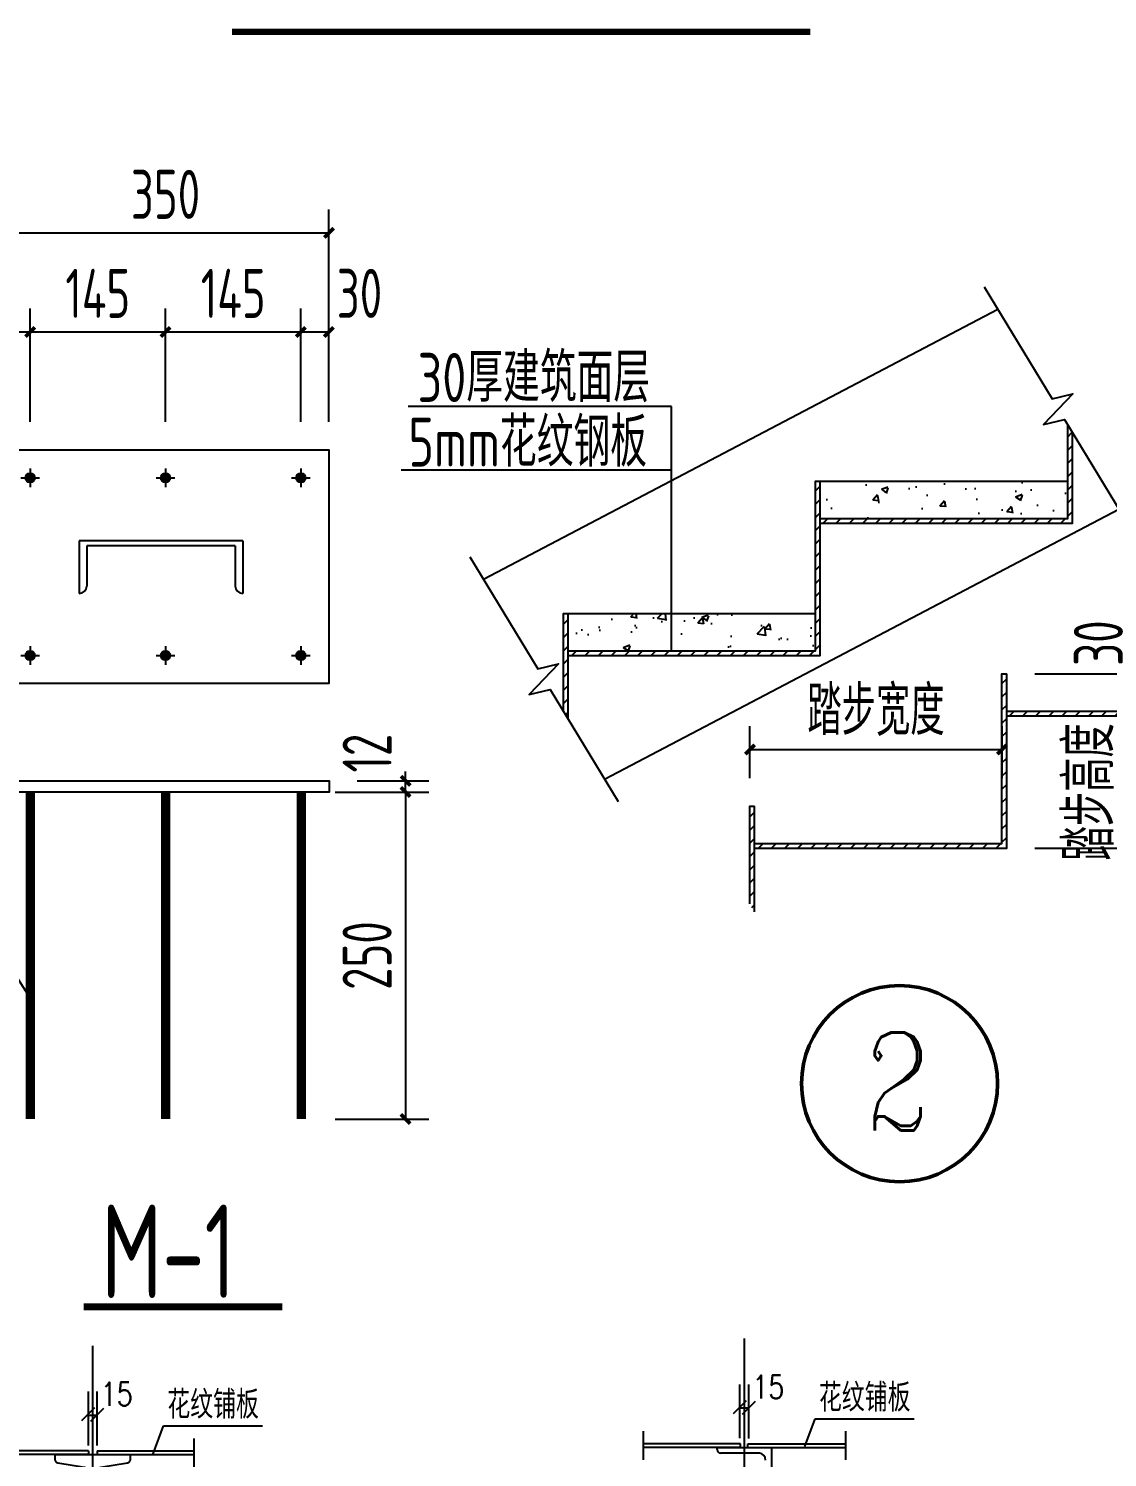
# Model space of a CAD drawing. Extents: x -138012 to 2129925, y -311560 to 0.
# Drawn here: x 1996858 to 2002635, y -165843 to -158196 of the extents above; entities that cross this region are included whole.
import ezdxf
from ezdxf.enums import TextEntityAlignment as Align

# ---------------------------------------------------------------- set-up
doc = ezdxf.new("R2010")
doc.units = 0
doc.header["$LTSCALE"] = 1000
doc.header["$MEASUREMENT"] = 0
doc.linetypes.add('DOTE', pattern=[2.42, 2, -0.2, 0.02, -0.2])
doc.layers.get('0').update_dxf_attribs({"linetype": 'CONTINUOUS'})
doc.layers.get('Defpoints').update_dxf_attribs({"linetype": 'CONTINUOUS'})
for name, color, linetype in [('AXIS', 3, 'CONTINUOUS'), ('COL', 2, 'CONTINUOUS'), ('DIM', 3, 'CONTINUOUS'), ('DOOR', 1, 'CONTINUOUS'), ('DOTE', 253, 'DOTE'), ('GZ', 2, 'CONTINUOUS'), ('NUM', 7, 'CONTINUOUS'), ('PUB_DIM', 3, 'CONTINUOUS'), ('STEEL', 6, 'CONTINUOUS'), ('TEXT', 7, 'CONTINUOUS'), ('THIN', 7, 'CONTINUOUS'), ('TQ', 7, 'CONTINUOUS'), ('引线', 7, 'CONTINUOUS'), ('梁构件', 4, 'CONTINUOUS'), ('楼梯', 3, 'CONTINUOUS')]:
    doc.layers.add(name, color=color, linetype=linetype)
doc.styles.add('COMPLEX', font='COMPLEX')
doc.styles.add('DIM_FONT', font='SIMPLEX.shx', dxfattribs={"width": 0.8})
doc.styles.add('TSSD_Dimension', font='tssdeng.shx', dxfattribs={"width": 0.7, "bigfont": 'hztxt.shx'})
doc.styles.add('TSSD_REIN', font='tssdeng.shx', dxfattribs={"width": 0.7, "bigfont": 'tssdchn.shx'})
doc.dimstyles.new('DIMN200', dxfattribs={"dimscale": 2, "dimtxt": 300, "dimasz": 100, "dimexe": 250, "dimexo": 300, "dimgap": 150, "dimtad": 1, "dimdec": 0, "dimzin": 0, "dimdsep": 46, "dimtxsty": 'DIM_FONT', "dimblk": 'ARCHTICK', "dimcen": 0.09, "dimclrt": 7, "dimazin": 2, "dimtfac": 1, "dimtdec": 0, "dimtix": 1, "dimtmove": 2, "dimatfit": 3, "dimfxl": 0, "dimtolj": 1, "dimtzin": 0, "dimarcsym": 0})

# ---------------------------------------------------------------- blocks, each defined once
blk = doc.blocks.new('_ArchTick')
at = {"color": 0, "linetype": 'ByBlock', "const_width": 0.4}
blk.add_lwpolyline([(-0.5, -0.5), (0.5, 0.5)], dxfattribs=at)
blk = doc.blocks.new('*D92')
at = {"layer": 'Defpoints', "color": 0}
for p in [(1258194, -161442), (1257894, -162704), (1258194, -162704)]:
    blk.add_point(p, dxfattribs=at)
at = {"layer": 'PUB_DIM', "color": 0, "lineweight": -2}
for p, q in [((1257894, -162404), (1257894, -161192)), ((1258194, -162404), (1258194, -161192)), ((1257894, -161442), (1258194, -161442))]:
    blk.add_line(p, q, dxfattribs=at)
at = {"layer": 'PUB_DIM', "color": 0, "lineweight": -2, "xscale": 100, "yscale": 100, "zscale": 100, "rotation": 180}
blk.add_blockref('_ArchTick', (1257894, -161442), dxfattribs=at)
at = {"layer": 'PUB_DIM', "color": 0, "lineweight": -2, "xscale": 100, "yscale": 100, "zscale": 100}
blk.add_blockref('_ArchTick', (1258194, -161442), dxfattribs=at)
at = {"layer": 'PUB_DIM', "color": 7, "insert": (1257566, -161029), "char_height": 525, "attachment_point": 5, "style": 'TSSD_Dimension'}
blk.add_mtext('\\A1;30', dxfattribs=at)
blk = doc.blocks.new('*D93')
at = {"layer": 'Defpoints', "color": 0}
for p in [(1259644, -161442), (1258194, -162704), (1259644, -162704)]:
    blk.add_point(p, dxfattribs=at)
at = {"layer": 'PUB_DIM', "color": 0, "lineweight": -2}
for p, q in [((1258194, -162404), (1258194, -161192)), ((1259644, -162404), (1259644, -161192)), ((1258194, -161442), (1259644, -161442))]:
    blk.add_line(p, q, dxfattribs=at)
at = {"layer": 'PUB_DIM', "color": 0, "lineweight": -2, "xscale": 100, "yscale": 100, "zscale": 100, "rotation": 180}
blk.add_blockref('_ArchTick', (1258194, -161442), dxfattribs=at)
at = {"layer": 'PUB_DIM', "color": 0, "lineweight": -2, "xscale": 100, "yscale": 100, "zscale": 100}
blk.add_blockref('_ArchTick', (1259644, -161442), dxfattribs=at)
at = {"layer": 'PUB_DIM', "color": 7, "insert": (1258919, -161029), "char_height": 525, "attachment_point": 5, "style": 'TSSD_Dimension'}
blk.add_mtext('\\A1;145', dxfattribs=at)
blk = doc.blocks.new('*D94')
at = {"layer": 'Defpoints', "color": 0}
for p in [(1261094, -161442), (1259644, -162704), (1261094, -162704)]:
    blk.add_point(p, dxfattribs=at)
at = {"layer": 'PUB_DIM', "color": 0, "lineweight": -2}
for p, q in [((1259644, -162404), (1259644, -161192)), ((1261094, -162404), (1261094, -161192)), ((1259644, -161442), (1261094, -161442))]:
    blk.add_line(p, q, dxfattribs=at)
at = {"layer": 'PUB_DIM', "color": 0, "lineweight": -2, "xscale": 100, "yscale": 100, "zscale": 100, "rotation": 180}
blk.add_blockref('_ArchTick', (1259644, -161442), dxfattribs=at)
at = {"layer": 'PUB_DIM', "color": 0, "lineweight": -2, "xscale": 100, "yscale": 100, "zscale": 100}
blk.add_blockref('_ArchTick', (1261094, -161442), dxfattribs=at)
at = {"layer": 'PUB_DIM', "color": 7, "insert": (1260369, -161029), "char_height": 525, "attachment_point": 5, "style": 'TSSD_Dimension'}
blk.add_mtext('\\A1;145', dxfattribs=at)
blk = doc.blocks.new('*D95')
at = {"layer": 'Defpoints', "color": 0}
for p in [(1261394, -161442), (1261094, -162704), (1261394, -162704)]:
    blk.add_point(p, dxfattribs=at)
at = {"layer": 'PUB_DIM', "color": 0, "lineweight": -2}
for p, q in [((1261094, -162404), (1261094, -161192)), ((1261394, -162404), (1261394, -161192)), ((1261094, -161442), (1261394, -161442))]:
    blk.add_line(p, q, dxfattribs=at)
at = {"layer": 'PUB_DIM', "color": 0, "lineweight": -2, "xscale": 100, "yscale": 100, "zscale": 100, "rotation": 180}
blk.add_blockref('_ArchTick', (1261094, -161442), dxfattribs=at)
at = {"layer": 'PUB_DIM', "color": 0, "lineweight": -2, "xscale": 100, "yscale": 100, "zscale": 100}
blk.add_blockref('_ArchTick', (1261394, -161442), dxfattribs=at)
at = {"layer": 'PUB_DIM', "color": 7, "insert": (1261721, -161029), "char_height": 525, "attachment_point": 5, "style": 'TSSD_Dimension'}
blk.add_mtext('\\A1;30', dxfattribs=at)
blk = doc.blocks.new('*D96')
at = {"layer": 'Defpoints', "color": 0}
for p in [(1261394, -160381), (1257894, -162704), (1261394, -162704)]:
    blk.add_point(p, dxfattribs=at)
at = {"layer": 'PUB_DIM', "color": 0, "lineweight": -2}
for p, q in [((1257894, -162404), (1257894, -160131)), ((1261394, -162404), (1261394, -160131)), ((1257894, -160381), (1261394, -160381))]:
    blk.add_line(p, q, dxfattribs=at)
at = {"layer": 'PUB_DIM', "color": 0, "lineweight": -2, "xscale": 100, "yscale": 100, "zscale": 100, "rotation": 180}
blk.add_blockref('_ArchTick', (1257894, -160381), dxfattribs=at)
at = {"layer": 'PUB_DIM', "color": 0, "lineweight": -2, "xscale": 100, "yscale": 100, "zscale": 100}
blk.add_blockref('_ArchTick', (1261394, -160381), dxfattribs=at)
at = {"layer": 'PUB_DIM', "color": 7, "insert": (1259644, -159969), "char_height": 525, "attachment_point": 5, "style": 'TSSD_Dimension'}
blk.add_mtext('\\A1;350', dxfattribs=at)
blk = doc.blocks.new('*D98')
at = {"layer": 'Defpoints', "color": 0}
for p in [(1261397, -166247), (1262215, -166247), (1261397, -166367)]:
    blk.add_point(p, dxfattribs=at)
at = {"layer": 'PUB_DIM', "color": 0, "lineweight": -2}
for p, q in [((1261697, -166247), (1262465, -166247)), ((1262215, -166247), (1262215, -166147)), ((1262215, -166367), (1262215, -166247)), ((1261697, -166367), (1262465, -166367)), ((1262215, -166367), (1262215, -166467))]:
    blk.add_line(p, q, dxfattribs=at)
at = {"layer": 'PUB_DIM', "color": 0, "lineweight": -2, "xscale": 100, "yscale": 100, "zscale": 100}
for p, rotation in [((1262215, -166247), 270), ((1262215, -166367), 90)]:
    blk.add_blockref('_ArchTick', p, dxfattribs=dict(at, rotation=rotation))
at = {"layer": 'PUB_DIM', "color": 7, "insert": (1261803, -165950), "char_height": 525, "attachment_point": 5, "rotation": 90, "style": 'TSSD_Dimension'}
blk.add_mtext('\\A1;12', dxfattribs=at)
blk = doc.blocks.new('*D99')
at = {"layer": 'Defpoints', "color": 0}
for p in [(1261160, -166367), (1261160, -169867), (1262215, -169867)]:
    blk.add_point(p, dxfattribs=at)
at = {"layer": 'PUB_DIM', "color": 0, "lineweight": -2}
for p, q in [((1261460, -166367), (1262465, -166367)), ((1262215, -166367), (1262215, -169867)), ((1261460, -169867), (1262465, -169867))]:
    blk.add_line(p, q, dxfattribs=at)
at = {"layer": 'PUB_DIM', "color": 0, "lineweight": -2, "xscale": 100, "yscale": 100, "zscale": 100}
for p, rotation in [((1262215, -166367), 90), ((1262215, -169867), 270)]:
    blk.add_blockref('_ArchTick', p, dxfattribs=dict(at, rotation=rotation))
at = {"layer": 'PUB_DIM', "color": 7, "insert": (1261803, -168117), "char_height": 525, "attachment_point": 5, "rotation": 90, "style": 'TSSD_Dimension'}
blk.add_mtext('\\A1;250', dxfattribs=at)
blk = doc.blocks.new('*D400')
at = {"layer": 'Defpoints', "color": 0}
for p in [(1258597, -159724), (1255897, -160329), (1258597, -160329)]:
    blk.add_point(p, dxfattribs=at)
at = {"layer": 'PUB_DIM', "color": 0, "lineweight": -2}
for p, q in [((1255897, -160029), (1255897, -159474)), ((1258597, -160029), (1258597, -159474)), ((1255897, -159724), (1258597, -159724))]:
    blk.add_line(p, q, dxfattribs=at)
at = {"layer": 'PUB_DIM', "color": 0, "lineweight": -2, "xscale": 100, "yscale": 100, "zscale": 100, "rotation": 180}
blk.add_blockref('_ArchTick', (1255897, -159724), dxfattribs=at)
at = {"layer": 'PUB_DIM', "color": 0, "lineweight": -2, "xscale": 100, "yscale": 100, "zscale": 100}
blk.add_blockref('_ArchTick', (1258597, -159724), dxfattribs=at)
at = {"layer": 'PUB_DIM', "color": 7, "insert": (1257247, -159312), "char_height": 525, "attachment_point": 5, "style": 'TSSD_Dimension'}
blk.add_mtext('\\A1;踏步宽度', dxfattribs=at)
blk = doc.blocks.new('*D401')
at = {"layer": 'Defpoints', "color": 0}
for p in [(1258647, -159312), (1260042, -159312), (1258647, -160779)]:
    blk.add_point(p, dxfattribs=at)
at = {"layer": 'PUB_DIM', "color": 0, "lineweight": -2}
for p, q in [((1258947, -159312), (1260292, -159312)), ((1260042, -160779), (1260042, -159312)), ((1258947, -160779), (1260292, -160779))]:
    blk.add_line(p, q, dxfattribs=at)
at = {"layer": 'PUB_DIM', "color": 0, "lineweight": -2, "xscale": 100, "yscale": 100, "zscale": 100}
for p, rotation in [((1260042, -159312), 90), ((1260042, -160779), 270)]:
    blk.add_blockref('_ArchTick', p, dxfattribs=dict(at, rotation=rotation))
at = {"layer": 'PUB_DIM', "color": 7, "insert": (1259529, -160177), "char_height": 525, "attachment_point": 5, "rotation": 90, "style": 'TSSD_Dimension'}
blk.add_mtext('\\A1;踏步高度', dxfattribs=at)
blk = doc.blocks.new('*D402')
at = {"layer": 'Defpoints', "color": 0}
for p in [(1258647, -158912), (1258647, -159312), (1260042, -159312)]:
    blk.add_point(p, dxfattribs=at)
at = {"layer": 'PUB_DIM', "color": 0, "lineweight": -2}
for p, q in [((1258947, -158912), (1260292, -158912)), ((1260042, -158912), (1260042, -159312)), ((1258947, -159312), (1260292, -159312))]:
    blk.add_line(p, q, dxfattribs=at)
at = {"layer": 'PUB_DIM', "color": 0, "lineweight": -2, "xscale": 100, "yscale": 100, "zscale": 100}
for p, rotation in [((1260042, -158912), 90), ((1260042, -159312), 270)]:
    blk.add_blockref('_ArchTick', p, dxfattribs=dict(at, rotation=rotation))
at = {"layer": 'PUB_DIM', "color": 7, "insert": (1259629, -158585), "char_height": 525, "attachment_point": 5, "rotation": 90, "style": 'TSSD_Dimension'}
blk.add_mtext('\\A1;30', dxfattribs=at)
blk = doc.blocks.new('详图符号')
at = {"layer": 'TEXT', "lineweight": 50}
blk.add_circle((0, 0), 7, dxfattribs=at)
at = {"layer": 'TEXT', "lineweight": 0, "style": 'COMPLEX', "width": 1.555556}
blk.add_attdef('5', text='', height=7, dxfattribs=at).set_placement((-2.2, -3.34), (2.47, -3.34), align=Align.FIT)
blk = doc.blocks.new('645634564564563456')
at = {"layer": 'COL', "color": 7}
for p, q in [((-153869.98, 200850.175), (-154907.254, 200850.175)), ((-153869.98, 200850.175), (-153869.98, 200810.175)), ((-153776.473, 200850.175), (-152740.497, 200850.175)), ((-153776.473, 200850.175), (-153776.473, 200810.175)), ((-146884.244, 200926.161), (-147928.342, 200926.161)), ((-146884.244, 200886.161), (-147928.342, 200886.161)), ((-146884.244, 200886.161), (-146884.244, 200926.161)), ((-146805.683, 200886.161), (-146805.683, 200926.161)), ((-146805.683, 200926.161), (-145761.585, 200926.161)), ((-146805.683, 200886.161), (-145761.585, 200886.161)), ((-153863.156, 200810.175), (-154907.254, 200810.175)), ((-153770.245, 200810.175), (-152740.497, 200810.175))]:
    blk.add_line(p, q, dxfattribs=at)
at = {"layer": 'DIM', "color": 3}
for p, q in [((-153869.98, 200907.74), (-153869.98, 201483.192)), ((-153776.473, 200907.178), (-153776.473, 201483.192)), ((-146891.069, 200983.726), (-146891.069, 201559.179)), ((-146797.561, 200983.165), (-146797.561, 201559.179)), ((-153939.98, 201172.799), (-153799.98, 201312.799)), ((-153706.473, 201303.192), (-153846.473, 201163.192)), ((-146961.069, 201248.785), (-146821.069, 201388.785)), ((-146891.069, 201309.179), (-146797.561, 201309.179)), ((-146727.561, 201379.179), (-146867.561, 201239.179)), ((-146796.561, 201309.179), (-146795.561, 201309.179)), ((-153869.98, 201233.192), (-153776.473, 201233.192)), ((-153775.473, 201233.192), (-153774.473, 201233.192))]:
    blk.add_line(p, q, dxfattribs=at)
at = {"layer": 'DOOR', "color": 7, "elevation": -200}
blk.add_lwpolyline([(-153857.209, 199347.761), (-153857.209, 200605.922, 0.366629365), (-153912.915, 200671.682), (-154196.022, 200718.866, -0.366629365), (-154223.875, 200751.746), (-154223.875, 200810.175), (-153423.875, 200810.175), (-153423.875, 200751.746, -0.366629365), (-153451.729, 200718.866), (-153734.835, 200671.682, 0.366629365), (-153790.542, 200605.922), (-153790.542, 199347.761, 0.366629365), (-153734.835, 199282.002), (-153451.729, 199234.817, -0.366629365), (-153423.875, 199201.937), (-153423.875, 199143.508), (-154223.875, 199143.508), (-154223.875, 199201.937, -0.366629365), (-154196.022, 199234.817), (-153912.915, 199282.002, 0.366629365)], format="xyb", close=True, dxfattribs=at)
at = {"layer": 'DOTE', "color": 8, "linetype": 'DOTE'}
for p, q in [((-146844.964, 202050.641), (-146844.964, 193402.884)), ((-153823.875, 201974.654), (-153823.875, 193194.776))]:
    blk.add_line(p, q, dxfattribs=at)
at = {"layer": 'STEEL'}
for p, q in [((-147134.482, 200886.161), (-146555.445, 200886.161)), ((-147134.482, 200862.698), (-147134.482, 200886.161)), ((-146683.759, 200825.385), (-147100.713, 200825.385)), ((-146555.445, 200886.161), (-146555.445, 200267.574))]:
    blk.add_line(p, q, dxfattribs=at)
for centre, radius, start, end in [((-147096.982, 200862.698), 37.5, 180, 264.2894068), ((-146691.222, 200750.757), 75, 0, 84.2894068)]:
    blk.add_arc(centre, radius, start, end, dxfattribs=at)
at = {"layer": 'THIN', "color": 7}
for p, q in [((-152740.497, 200983.508), (-152740.497, 200676.842)), ((-147928.342, 201059.495), (-147928.342, 200752.828)), ((-145761.585, 201059.495), (-145761.585, 200752.828))]:
    blk.add_line(p, q, dxfattribs=at)
at = {"layer": '引线'}
for p, q in [((-146196.422, 200895.448), (-146087.708, 201194.004)), ((-146087.708, 201194.004), (-145024.483, 201194.004)), ((-153175.334, 200819.461), (-153066.619, 201118.017)), ((-153066.619, 201118.017), (-152003.395, 201118.017))]:
    blk.add_line(p, q, dxfattribs=at)
at = {"layer": 'DIM', "color": 7, "style": 'DIM_FONT', "width": 0.8}
for p in [(-153737.464, 201333.192), (-146758.552, 201409.179)]:
    blk.add_text('15', height=250, dxfattribs=at).set_placement(p)
at = {"layer": 'TEXT', "style": 'TSSD_REIN', "width": 0.860313}
for p in [(-146045.432, 201269.885), (-153024.344, 201193.898)]:
    blk.add_text('花纹铺板', height=300, dxfattribs=at).set_placement(p)
blk = doc.blocks.new('6435634565342456')
at = {"layer": 'GZ'}
h = blk.add_hatch(color=256, dxfattribs=at)
h.paths.add_polyline_path([(1258193.9, -162954.4, 0.4142136), (1258143.9, -163004.4), (1258193.9, -163004.4)])
h.paths.add_polyline_path([(1258193.9, -163004.4), (1258243.9, -163004.4, 0.4142136), (1258193.9, -162954.4)])
h.paths.add_polyline_path([(1258193.9, -163004.4), (1258143.9, -163004.4, 0.4142136), (1258193.9, -163054.4)])
h.paths.add_polyline_path([(1258193.9, -163054.4, 0.4142136), (1258243.9, -163004.4), (1258193.9, -163004.4)])
h = blk.add_hatch(color=256, dxfattribs=at)
h.paths.add_polyline_path([(1259643.9, -162954.4, 0.4142136), (1259593.9, -163004.4), (1259643.9, -163004.4)])
h.paths.add_polyline_path([(1259643.9, -163004.4), (1259693.9, -163004.4, 0.4142136), (1259643.9, -162954.4)])
h.paths.add_polyline_path([(1259643.9, -163004.4), (1259593.9, -163004.4, 0.4142136), (1259643.9, -163054.4)])
h.paths.add_polyline_path([(1259643.9, -163054.4, 0.4142136), (1259693.9, -163004.4), (1259643.9, -163004.4)])
h = blk.add_hatch(color=256, dxfattribs=at)
h.paths.add_polyline_path([(1261093.9, -162954.4, 0.4142136), (1261043.9, -163004.4), (1261093.9, -163004.4)])
h.paths.add_polyline_path([(1261093.9, -163004.4), (1261143.9, -163004.4, 0.4142136), (1261093.9, -162954.4)])
h.paths.add_polyline_path([(1261093.9, -163004.4), (1261043.9, -163004.4, 0.4142136), (1261093.9, -163054.4)])
h.paths.add_polyline_path([(1261093.9, -163054.4, 0.4142136), (1261143.9, -163004.4), (1261093.9, -163004.4)])
h = blk.add_hatch(color=256, dxfattribs=at)
h.paths.add_polyline_path([(1258193.9, -164854.4, 0.4142136), (1258143.9, -164904.4), (1258193.9, -164904.4)])
h.paths.add_polyline_path([(1258193.9, -164904.4), (1258243.9, -164904.4, 0.4142136), (1258193.9, -164854.4)])
h.paths.add_polyline_path([(1258193.9, -164904.4), (1258143.9, -164904.4, 0.4142136), (1258193.9, -164954.4)])
h.paths.add_polyline_path([(1258193.9, -164954.4, 0.4142136), (1258243.9, -164904.4), (1258193.9, -164904.4)])
h = blk.add_hatch(color=256, dxfattribs=at)
h.paths.add_polyline_path([(1259643.9, -164854.4, 0.4142136), (1259593.9, -164904.4), (1259643.9, -164904.4)])
h.paths.add_polyline_path([(1259643.9, -164904.4), (1259693.9, -164904.4, 0.4142136), (1259643.9, -164854.4)])
h.paths.add_polyline_path([(1259643.9, -164904.4), (1259593.9, -164904.4, 0.4142136), (1259643.9, -164954.4)])
h.paths.add_polyline_path([(1259643.9, -164954.4, 0.4142136), (1259693.9, -164904.4), (1259643.9, -164904.4)])
h = blk.add_hatch(color=256, dxfattribs=at)
h.paths.add_polyline_path([(1261093.9, -164854.4, 0.4142136), (1261043.9, -164904.4), (1261093.9, -164904.4)])
h.paths.add_polyline_path([(1261093.9, -164904.4), (1261143.9, -164904.4, 0.4142136), (1261093.9, -164854.4)])
h.paths.add_polyline_path([(1261093.9, -164904.4), (1261043.9, -164904.4, 0.4142136), (1261093.9, -164954.4)])
h.paths.add_polyline_path([(1261093.9, -164954.4, 0.4142136), (1261143.9, -164904.4), (1261093.9, -164904.4)])
for p, q in [((1258093.9, -163004.4), (1258293.9, -163004.4)), ((1258193.9, -162904.4), (1258193.9, -163104.4)), ((1259543.9, -163004.4), (1259743.9, -163004.4)), ((1259643.9, -162904.4), (1259643.9, -163104.4)), ((1260993.9, -163004.4), (1261193.9, -163004.4)), ((1261093.9, -162904.4), (1261093.9, -163104.4)), ((1258193.9, -164804.4), (1258193.9, -165004.4)), ((1259643.9, -164804.4), (1259643.9, -165004.4)), ((1261093.9, -164804.4), (1261093.9, -165004.4)), ((1258093.9, -164904.4), (1258293.9, -164904.4)), ((1259543.9, -164904.4), (1259743.9, -164904.4)), ((1260993.9, -164904.4), (1261193.9, -164904.4)), ((1258196.8, -166366.7), (1258196.8, -168780.7)), ((1259646.8, -166366.7), (1259646.8, -168780.7)), ((1261096.8, -166366.7), (1261096.8, -168780.7))]:
    blk.add_line(p, q, dxfattribs=at)
for points in [[(1257893.9, -162704.4), (1261393.9, -162704.4), (1261393.9, -165204.4), (1257893.9, -165204.4)], [(1257896.8, -166246.7), (1261396.8, -166246.7), (1261396.8, -166366.7), (1257896.8, -166366.7)]]:
    blk.add_lwpolyline(points, close=True, dxfattribs=at)
at = {"layer": 'GZ', "const_width": 100}
for points in [[(1258196.8, -166366.7), (1258196.8, -169866.7)], [(1259646.8, -166366.7), (1259646.8, -169866.7)], [(1261096.8, -166366.7), (1261096.8, -169866.7)]]:
    blk.add_lwpolyline(points, dxfattribs=at)
at = {"layer": 'GZ'}
for centre in [(1258193.9, -163004.4), (1259643.9, -163004.4), (1261093.9, -163004.4), (1258193.9, -164904.4), (1259643.9, -164904.4), (1261093.9, -164904.4)]:
    blk.add_circle(centre, 50, dxfattribs=at)
at = {"layer": 'NUM', "const_width": 75}
blk.add_lwpolyline([(1258768.5, -171877.4), (1260894.7, -171877.4)], dxfattribs=at)
at = {"layer": 'TEXT', "color": 0, "linetype": 'ByBlock'}
blk.add_line((1258189.1, -168567), (1257901.9, -168110), dxfattribs=at)
at = {"layer": 'TQ'}
for p, q in [((1260470.5, -163679.4), (1258720.7, -163679.4)), ((1258720.7, -163679.4), (1258720.7, -164241)), ((1260391.3, -163729.8), (1258799.9, -163729.8)), ((1258799.9, -163729.8), (1258799.9, -164161.8)), ((1260391.3, -163729.8), (1260391.3, -164161.8)), ((1260470.5, -163679.4), (1260470.5, -164241))]:
    blk.add_line(p, q, dxfattribs=at)
for centre, start, end in [((1258720.7, -164161.8), 270, 360), ((1260470.5, -164161.8), 180, 270)]:
    blk.add_arc(centre, 79.2, start, end, dxfattribs=at)
at = {"layer": 'NUM', "style": 'TSSD_Dimension', "width": 0.7}
blk.add_text('M-1', height=1000, dxfattribs=at).set_placement((1258955.8, -171782.5))
at = {"layer": 'PUB_DIM'}
for base, p1, p2, text, picture, middle in [((1261393.9, -160381.2), (1257893.9, -162704.4), (1261393.9, -162704.4), '350', '*D96', (1259643.9, -159968.7)), ((1259643.9, -161441.5), (1258193.9, -162704.4), (1259643.9, -162704.4), '145', '*D93', (1258918.9, -161029)), ((1261093.9, -161441.5), (1259643.9, -162704.4), (1261093.9, -162704.4), '145', '*D94', (1260368.9, -161029))]:
    dim = blk.add_linear_dim(base=base, p1=p1, p2=p2, text=text, dimstyle='DIMN200', override={"dimscale": 1, "dimtxt": 525, "dimlfac": 0.5, "dimtxsty": 'TSSD_Dimension'}, dxfattribs=at)
    dim.commit()
    dim.dimension.update_dxf_attribs({"geometry": picture, "text_midpoint": middle})
for base, p1, p2, picture, middle in [((1258193.9, -161441.5), (1257893.9, -162704.4), (1258193.9, -162704.4), '*D92', (1257566.5, -161029)), ((1261393.9, -161441.5), (1261093.9, -162704.4), (1261393.9, -162704.4), '*D95', (1261721.4, -161029))]:
    dim = blk.add_linear_dim(base=base, p1=p1, p2=p2, text='30', dimstyle='DIMN200', override={"dimscale": 1, "dimtxt": 525, "dimlfac": 0.5, "dimtxsty": 'TSSD_Dimension'}, dxfattribs=at)
    dim.commit()
    dim.dimension.update_dxf_attribs({"geometry": picture, "text_midpoint": middle, "dimtype": 128})
dim = blk.add_linear_dim(base=(1262215.1, -166246.7), p1=(1261396.8, -166366.7), p2=(1261396.8, -166246.7), angle=90, text='12', dimstyle='DIMN200', override={"dimscale": 1, "dimtxt": 525, "dimlfac": 0.5, "dimtxsty": 'TSSD_Dimension'}, dxfattribs=at)
dim.commit()
dim.dimension.update_dxf_attribs({"geometry": '*D98', "text_midpoint": (1261802.6, -165949.5), "dimtype": 128})
dim = blk.add_linear_dim(base=(1262215.1, -169866.7), p1=(1261159.7, -166366.7), p2=(1261159.7, -169866.7), angle=90, text='250', dimstyle='DIMN200', override={"dimscale": 1, "dimtxt": 525, "dimlfac": 0.5, "dimtxsty": 'TSSD_Dimension'}, dxfattribs=at)
dim.commit()
dim.dimension.update_dxf_attribs({"geometry": '*D99', "text_midpoint": (1261802.6, -168116.7)})
blk = doc.blocks.new('6456345635')
at = {"layer": '楼梯'}
h = blk.add_hatch(dxfattribs=at)
h.set_pattern_fill('LINE', color=4, scale=800, angle=45, style=0)
h.set_pattern_definition([(45, (-8880652.16, -6508968.55), (-70.7106781, 70.7106781), [])])
h.paths.add_polyline_path([(1256650.5, -157300.2), (1256650.5, -156850.2), (1256600.5, -156850.2), (1256600.5, -158266.8), (1256600.5, -158666.8), (1253950.5, -158666.8), (1253950.5, -158716.8), (1256650.5, -158716.8)])
h.paths.add_polyline_path([(1253900.5, -159315.4), (1253950.5, -159397.9), (1253950.5, -158266.8), (1253900.5, -158266.8)])
h.paths.add_polyline_path([(1259350.5, -156329.2), (1259300.5, -156246.7), (1259300.5, -157250.2), (1256650.5, -157250.2), (1256650.5, -157300.2), (1259350.5, -157300.2)])
h = blk.add_hatch(dxfattribs=at)
h.set_pattern_fill('AR-CONC', color=4, scale=100, style=0)
h.set_pattern_definition([(50, (-8880652.16, -6508968.55), (717.260183, -62.752135), [75, -825]), (355, (-8880652.2, -6508968.55), (-138.751334, 752.192134), [60, -660]), (100.4514, (-8880592.4, -6508973.8), (578.50938, 689.439542), [63.74019, -701.14211]), (46.1842, (-8880652.2, -6508768.55), (1067.24105, -165.519014), [112.5, -1237.5]), (96.6356, (-8880563.2, -6508782.3), (934.66271, 974.11787), [95.61029, -1051.713]), (351.1842, (-8880652.2, -6508768.6), (934.66195, 974.1186), [90, -990]), (21, (-8880552.16, -6508818.55), (596.907052, -402.61889), [75, -825]), (326, (-8880552.2, -6508818.55), (243.31533, 725.150045), [60, -660]), (71.4514, (-8880502.4, -6508852.1), (840.22263, 322.530497), [63.74019, -701.14211]), (37.5, (-8880652.16, -6508968.55), (12.1598553, 332.893854), [0, -652, 0, -670, 0, -662.5]), (7.5, (-8880652.16, -6508968.55), (263.069537, 394.411712), [0, -382, 0, -637, 0, -252.5]), (327.5, (-8880875.16, -6508968.55), (533.822436, -22.554872), [0, -250, 0, -780, 0, -1035]), (317.5, (-8880975.16, -6508968.55), (583.18617, 100.104982), [0, -325, 0, -518, 0, -735])])
h.paths.add_polyline_path([(1256600.5, -158266.8), (1253950.5, -158266.8), (1253950.5, -158666.8), (1256600.5, -158666.8)])
h.paths.add_polyline_path([(1259300.5, -156850.2), (1256650.5, -156850.2), (1256650.5, -157250.2), (1259300.5, -157250.2)])
h = blk.add_hatch(dxfattribs=at)
h.set_pattern_fill('LINE', color=4, scale=800, angle=45, style=0)
h.set_pattern_definition([(45, (-8878655.91, -6511030.43), (-70.7106781, 70.7106781), [])])
h.paths.add_polyline_path([(1258646.7, -159362.1), (1258646.7, -158912.1), (1258596.7, -158912.1), (1258596.7, -160328.7), (1258596.7, -160728.7), (1255946.7, -160728.7), (1255946.7, -160778.7), (1258646.7, -160778.7)])
h.paths.add_polyline_path([(1255896.7, -161377.3), (1255946.7, -161459.8), (1255946.7, -160328.7), (1255896.7, -160328.7)])
h.paths.add_polyline_path([(1261346.7, -158391.1), (1261296.7, -158308.6), (1261296.7, -159312.1), (1258646.7, -159312.1), (1258646.7, -159362.1), (1261346.7, -159362.1)])
at = {"layer": 'TEXT', "color": 7}
for p, q in [((1255055.8, -156053.5), (1252238.3, -156053.5)), ((1255055.8, -158666.8), (1255055.8, -156053.5)), ((1255055.8, -156733.7), (1252160.2, -156733.7))]:
    blk.add_line(p, q, dxfattribs=at)
at = {"layer": 'THIN'}
for points in [[(1258405.3, -154770.2), (1259132.4, -155969.4), (1259356.8, -155915.2), (1259042.7, -156246), (1259267.2, -156191.7), (1259994.3, -157390.9)], [(1252897, -157660.4), (1253624.1, -158859.6), (1253848.5, -158805.4), (1253534.5, -159136.1), (1253758.9, -159081.9), (1254486, -160281.1)]]:
    blk.add_lwpolyline(points, dxfattribs=at)
at = {"layer": '楼梯', "linetype": 'ByBlock'}
for p, q in [((1253042.2, -157899.8), (1258550.4, -155009.7)), ((1254340.8, -160041.6), (1259849.1, -157151.5))]:
    blk.add_line(p, q, dxfattribs=at)
at = {"layer": '楼梯'}
for p, q in [((1256650.5, -157300.2), (1256650.5, -156850.2)), ((1253950.5, -158716.8), (1253950.5, -158266.8)), ((1258646.7, -159362.1), (1258646.7, -158912.1)), ((1255946.7, -160778.7), (1255946.7, -160328.7))]:
    blk.add_line(p, q, dxfattribs=at)
at = {"layer": '楼梯', "linetype": 'ByBlock'}
for points in [[(1253900.5, -159315.4), (1253900.5, -158266.8), (1256600.5, -158266.8), (1256600.5, -156850.2), (1259300.5, -156850.2), (1259300.5, -156246.7)], [(1256650.5, -157250.2), (1259300.5, -157250.2), (1259300.5, -156246.7)], [(1253950.5, -159397.9), (1253950.5, -158716.8), (1256650.5, -158716.8), (1256650.5, -157300.2), (1259350.5, -157300.2), (1259350.5, -156329.2)], [(1253950.5, -158666.8), (1256600.5, -158666.8), (1256600.5, -157250.2)], [(1255946.7, -161459.8), (1255946.7, -160778.7), (1258646.7, -160778.7), (1258646.7, -159362.1), (1261346.7, -159362.1), (1261346.7, -158391.1)], [(1258646.7, -159312.1), (1261296.7, -159312.1), (1261296.7, -158308.6)], [(1255946.7, -160728.7), (1258596.7, -160728.7), (1258596.7, -159312.1)]]:
    blk.add_lwpolyline(points, dxfattribs=at)
at = {"layer": '楼梯'}
for points in [[(1258596.7, -160328.7), (1258596.7, -160328.7), (1258596.7, -158912.1), (1258646.7, -158912.1)], [(1255896.7, -161377.3), (1255896.7, -160328.7), (1255946.7, -160328.7)]]:
    blk.add_lwpolyline(points, dxfattribs=at)
ref = blk.add_blockref('详图符号', (1257499.6, -163300.5), dxfattribs=dict(xscale=-150, yscale=150, zscale=150))
ref.add_attrib('5', '2', dxfattribs={"layer": 'TEXT', "lineweight": 0, "height": 1050, "style": 'COMPLEX'}).set_placement((1257129.2, -163801.6), (1257829.2, -163801.6), align=Align.FIT)
at = {"layer": 'TEXT', "color": 7, "style": 'TSSD_Dimension', "width": 0.75}
for s, p in [('30厚建筑面层', (1252337.8, -156004.3)), ('5mm花纹钢板', (1252240, -156695.7))]:
    blk.add_text(s, height=525, dxfattribs=at).set_placement(p)
at = {"layer": 'PUB_DIM'}
for p1, text, picture, middle in [((1258646.7, -158912.1), '30', '*D402', (1259629.4, -158584.6)), ((1258646.7, -160778.7), '踏步高度', '*D401', (1259528.6, -160176.8))]:
    dim = blk.add_linear_dim(base=(1260041.9, -159312.1), p1=p1, p2=(1258646.7, -159312.1), angle=90, text=text, dimstyle='DIMN200', override={"dimscale": 1, "dimtxt": 525, "dimlfac": 0.5, "dimtxsty": 'TSSD_Dimension'}, dxfattribs=at)
    dim.commit()
    dim.dimension.update_dxf_attribs({"geometry": picture, "text_midpoint": middle, "dimtype": 128})
dim = blk.add_linear_dim(base=(1258596.7, -159724.2), p1=(1255896.7, -160328.7), p2=(1258596.7, -160328.7), text='踏步宽度', dimstyle='DIMN200', override={"dimscale": 1, "dimtxt": 525, "dimlfac": 0.5, "dimtxsty": 'TSSD_Dimension'}, dxfattribs=at)
dim.commit()
dim.dimension.update_dxf_attribs({"geometry": '*D400', "text_midpoint": (1257246.7, -159311.7)})

msp = doc.modelspace()

# ---------------------------------------------------------------- linework, layer by layer
at = {"layer": 'AXIS', "const_width": 35}
msp.add_lwpolyline([(1997948.458, -158213.418), (2001044.629, -158213.418)], dxfattribs=at)

# ---------------------------------------------------------------- block references
at = {"layer": '梁构件', "xscale": 0.5, "yscale": 0.5, "zscale": 0.5}
for name, p in [('6435634565342456', (1367769.597, -79098.589)), ('6456345635', (1372772.501, -82192.434))]:
    msp.add_blockref(name, p, dxfattribs=at)
at = {"layer": '梁构件', "linetype": 'DOTE', "xscale": 0.5, "yscale": 0.5, "zscale": 0.5}
msp.add_blockref('645634564564563456', (2074113.391, -266232.734), dxfattribs=at)

doc.saveas('drawing.dxf')
